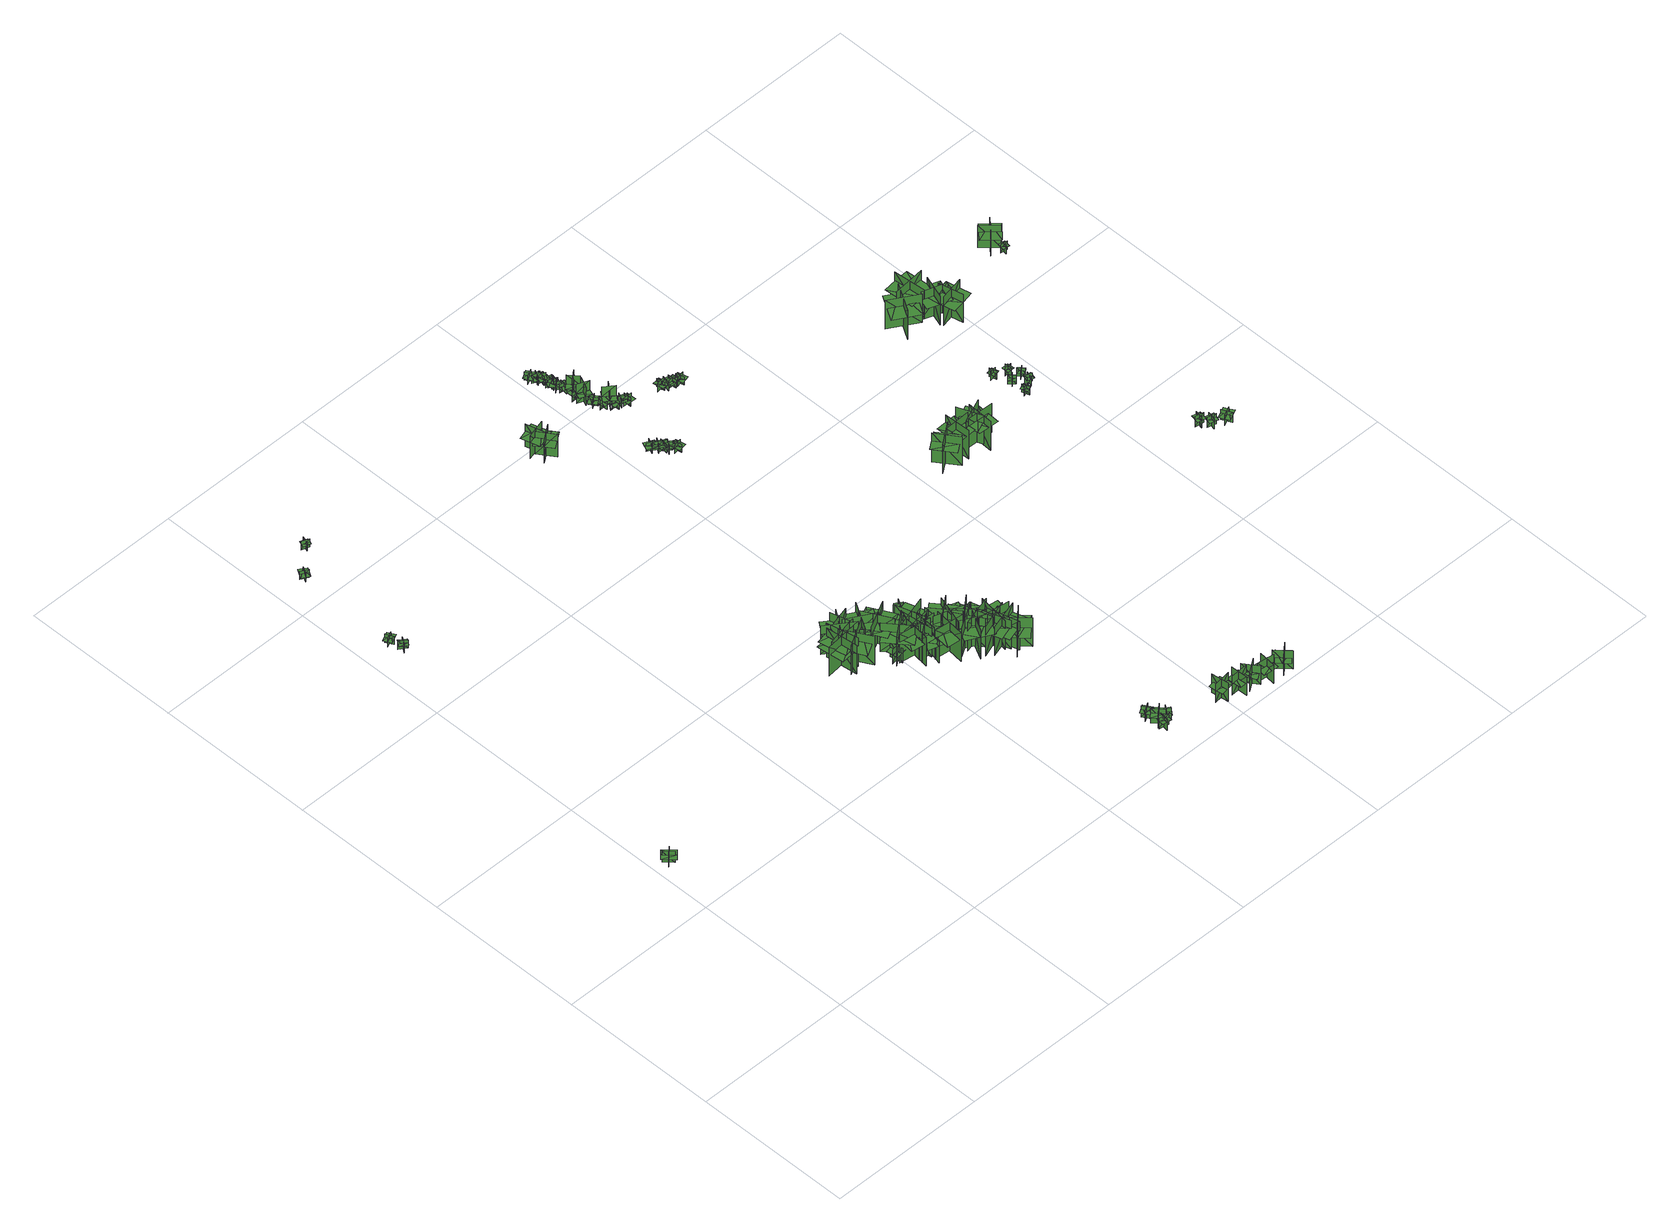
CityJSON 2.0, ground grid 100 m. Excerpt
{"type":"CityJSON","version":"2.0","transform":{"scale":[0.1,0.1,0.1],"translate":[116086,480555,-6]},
"CityObjects":{
"tree1":{"type":"SolitaryVegetationObject","geometry":[{"type":"MultiSurface","lod":"1","boundaries":[[[0,1,2]],[[0,2,3]],[[4,5,6]],[[4,6,7]],[[8,9,10]],[[8,10,11]],[[8,11,12]],[[8,12,13]]]}]},
"tree2":{"type":"SolitaryVegetationObject","geometry":[{"type":"MultiSurface","lod":"1","boundaries":[[[14,15,16]],[[14,16,17]],[[18,19,20]],[[18,20,21]],[[22,23,24]],[[22,24,25]],[[22,25,26]],[[22,26,27]]]}]},
"tree3":{"type":"SolitaryVegetationObject","geometry":[{"type":"MultiSurface","lod":"1","boundaries":[[[28,29,30]],[[28,30,31]],[[32,33,34]],[[32,34,35]],[[36,37,38]],[[36,38,39]],[[36,39,40]],[[36,40,41]]]}]},
"tree4":{"type":"SolitaryVegetationObject","geometry":[{"type":"MultiSurface","lod":"1","boundaries":[[[42,43,44]],[[42,44,45]],[[46,47,48]],[[46,48,49]],[[50,51,52]],[[50,52,53]],[[50,53,54]],[[50,54,55]]]}]},
"tree5":{"type":"SolitaryVegetationObject","geometry":[{"type":"MultiSurface","lod":"1","boundaries":[[[56,57,58]],[[56,58,59]],[[60,61,62]],[[60,62,63]],[[64,65,66]],[[64,66,67]],[[64,65,68]],[[64,68,69]]]}]},
"tree6":{"type":"SolitaryVegetationObject","geometry":[{"type":"MultiSurface","lod":"1","boundaries":[[[70,71,72]],[[70,72,73]],[[74,75,76]],[[74,76,77]],[[78,79,80]],[[78,80,81]],[[78,81,82]],[[78,82,83]]]}]},
"tree7":{"type":"SolitaryVegetationObject","geometry":[{"type":"MultiSurface","lod":"1","boundaries":[[[84,85,86]],[[84,86,87]],[[88,89,90]],[[88,90,91]],[[92,93,94]],[[92,94,95]],[[92,95,96]],[[92,96,97]]]}]},
"tree8":{"type":"SolitaryVegetationObject","geometry":[{"type":"MultiSurface","lod":"1","boundaries":[[[98,99,100]],[[98,100,101]],[[102,103,104]],[[102,104,105]],[[106,107,108]],[[106,108,109]],[[106,109,110]],[[106,110,111]]]}]},
"tree9":{"type":"SolitaryVegetationObject","geometry":[{"type":"MultiSurface","lod":"1","boundaries":[[[112,113,114]],[[112,114,115]],[[116,117,118]],[[116,118,119]],[[120,121,122]],[[120,122,123]],[[120,123,124]],[[120,124,125]]]}]},
"tree10":{"type":"SolitaryVegetationObject","geometry":[{"type":"MultiSurface","lod":"1","boundaries":[[[126,127,128]],[[126,128,129]],[[130,131,132]],[[130,132,133]],[[134,135,136]],[[134,136,137]],[[134,137,138]],[[134,138,139]]]}]},
"tree11":{"type":"SolitaryVegetationObject","geometry":[{"type":"MultiSurface","lod":"1","boundaries":[[[140,141,142]],[[140,142,143]],[[144,145,146]],[[144,146,147]],[[148,149,150]],[[148,150,151]],[[148,151,152]],[[148,152,153]]]}]},
"tree12":{"type":"SolitaryVegetationObject","geometry":[{"type":"MultiSurface","lod":"1","boundaries":[[[154,155,156]],[[154,156,157]],[[158,159,160]],[[158,160,161]],[[162,163,164]],[[162,164,165]],[[162,163,166]],[[162,166,167]]]}]},
"tree13":{"type":"SolitaryVegetationObject","geometry":[{"type":"MultiSurface","lod":"1","boundaries":[[[168,169,170]],[[168,170,171]],[[172,173,174]],[[172,174,175]],[[176,177,178]],[[176,178,179]],[[176,179,180]],[[176,180,181]]]}]},
"tree14":{"type":"SolitaryVegetationObject","geometry":[{"type":"MultiSurface","lod":"1","boundaries":[[[182,183,184]],[[182,184,185]],[[186,187,188]],[[186,188,189]],[[190,191,192]],[[190,192,193]],[[190,193,194]],[[190,194,195]]]}]},
"tree15":{"type":"SolitaryVegetationObject","geometry":[{"type":"MultiSurface","lod":"1","boundaries":[[[196,197,198]],[[196,198,199]],[[200,201,202]],[[200,202,203]],[[204,205,206]],[[204,206,207]],[[204,207,208]],[[204,208,209]]]}]},
"tree16":{"type":"SolitaryVegetationObject","geometry":[{"type":"MultiSurface","lod":"1","boundaries":[[[210,211,212]],[[210,212,213]],[[214,215,216]],[[214,216,217]],[[218,219,220]],[[218,220,221]],[[218,221,222]],[[218,222,223]]]}]},
"tree17":{"type":"SolitaryVegetationObject","geometry":[{"type":"MultiSurface","lod":"1","boundaries":[[[224,225,226]],[[224,226,227]],[[228,229,230]],[[228,230,231]],[[232,233,234]],[[232,234,235]],[[232,235,236]],[[232,236,237]]]}]},
"tree18":{"type":"SolitaryVegetationObject","geometry":[{"type":"MultiSurface","lod":"1","boundaries":[[[238,239,240]],[[238,240,241]],[[242,243,244]],[[242,244,245]],[[246,247,248]],[[246,248,249]],[[246,249,250]],[[246,250,251]]]}]},
"tree19":{"type":"SolitaryVegetationObject","geometry":[{"type":"MultiSurface","lod":"1","boundaries":[[[252,253,254]],[[252,254,255]],[[256,257,258]],[[256,258,259]],[[260,261,262]],[[260,262,263]],[[260,263,264]],[[260,264,265]]]}]},
"tree20":{"type":"SolitaryVegetationObject","geometry":[{"type":"MultiSurface","lod":"1","boundaries":[[[266,267,268]],[[266,268,269]],[[270,271,272]],[[270,272,273]],[[274,275,276]],[[274,276,277]],[[274,277,278]],[[274,278,279]]]}]},
"tree21":{"type":"SolitaryVegetationObject","geometry":[{"type":"MultiSurface","lod":"1","boundaries":[[[280,281,282]],[[280,282,283]],[[284,285,286]],[[284,286,287]],[[288,289,290]],[[288,290,291]],[[288,291,292]],[[288,292,293]]]}]},
"tree22":{"type":"SolitaryVegetationObject","geometry":[{"type":"MultiSurface","lod":"1","boundaries":[[[294,295,296]],[[294,296,297]],[[298,299,300]],[[298,300,301]],[[302,303,304]],[[302,304,305]],[[302,305,306]],[[302,306,307]]]}]},
"tree23":{"type":"SolitaryVegetationObject","geometry":[{"type":"MultiSurface","lod":"1","boundaries":[[[308,309,310]],[[308,310,311]],[[312,313,314]],[[312,314,315]],[[316,317,318]],[[316,318,319]],[[316,319,320]],[[316,320,321]]]}]},
"tree24":{"type":"SolitaryVegetationObject","geometry":[{"type":"MultiSurface","lod":"1","boundaries":[[[322,323,324]],[[322,324,325]],[[326,327,328]],[[326,328,329]],[[330,331,332]],[[330,332,333]],[[330,333,334]],[[330,334,335]]]}]},
"tree25":{"type":"SolitaryVegetationObject","geometry":[{"type":"MultiSurface","lod":"1","boundaries":[[[336,337,338]],[[336,338,339]],[[340,341,342]],[[340,342,343]],[[344,345,346]],[[344,346,347]],[[344,347,348]],[[344,348,349]]]}]},
"tree26":{"type":"SolitaryVegetationObject","geometry":[{"type":"MultiSurface","lod":"1","boundaries":[[[350,351,352]],[[350,352,353]],[[354,355,356]],[[354,356,357]],[[358,359,360]],[[358,360,361]],[[358,361,362]],[[358,362,363]]]}]},
"tree27":{"type":"SolitaryVegetationObject","geometry":[{"type":"MultiSurface","lod":"1","boundaries":[[[364,365,366]],[[364,366,367]],[[368,369,370]],[[368,370,371]],[[372,373,374]],[[372,374,375]],[[372,375,376]],[[372,376,377]]]}]},
"tree28":{"type":"SolitaryVegetationObject","geometry":[{"type":"MultiSurface","lod":"1","boundaries":[[[378,379,380]],[[378,380,381]],[[382,383,384]],[[382,384,385]],[[386,387,388]],[[386,388,389]],[[386,389,390]],[[386,390,391]]]}]},
"tree29":{"type":"SolitaryVegetationObject","geometry":[{"type":"MultiSurface","lod":"1","boundaries":[[[392,393,394]],[[392,394,395]],[[396,397,398]],[[396,398,399]],[[400,401,402]],[[400,402,403]],[[400,403,404]],[[400,404,405]]]}]},
"tree30":{"type":"SolitaryVegetationObject","geometry":[{"type":"MultiSurface","lod":"1","boundaries":[[[406,407,408]],[[406,408,409]],[[410,411,412]],[[410,412,413]],[[414,415,416]],[[414,416,417]],[[414,417,418]],[[414,418,419]]]}]},
"tree31":{"type":"SolitaryVegetationObject","geometry":[{"type":"MultiSurface","lod":"1","boundaries":[[[420,421,422]],[[420,422,423]],[[424,425,426]],[[424,426,427]],[[428,429,430]],[[428,430,431]],[[428,432,433]],[[428,433,429]]]}]},
"tree32":{"type":"SolitaryVegetationObject","geometry":[{"type":"MultiSurface","lod":"1","boundaries":[[[434,435,436]],[[434,436,437]],[[438,439,440]],[[438,440,441]],[[442,443,444]],[[442,444,445]],[[442,445,446]],[[442,446,447]]]}]},
"tree33":{"type":"SolitaryVegetationObject","geometry":[{"type":"MultiSurface","lod":"1","boundaries":[[[448,449,450]],[[448,450,451]],[[452,453,454]],[[452,454,455]],[[456,457,458]],[[456,458,459]],[[456,459,460]],[[456,460,461]]]}]},
"tree34":{"type":"SolitaryVegetationObject","geometry":[{"type":"MultiSurface","lod":"1","boundaries":[[[462,463,464]],[[462,464,465]],[[466,467,468]],[[466,468,469]],[[470,471,472]],[[470,472,473]],[[470,473,474]],[[470,474,475]]]}]},
"tree35":{"type":"SolitaryVegetationObject","geometry":[{"type":"MultiSurface","lod":"1","boundaries":[[[476,477,478]],[[476,478,479]],[[480,481,482]],[[480,482,483]],[[484,485,486]],[[484,486,487]],[[484,487,488]],[[484,488,489]]]}]},
"tree36":{"type":"SolitaryVegetationObject","geometry":[{"type":"MultiSurface","lod":"1","boundaries":[[[490,491,492]],[[490,492,493]],[[494,495,496]],[[494,496,497]],[[498,499,500]],[[498,500,501]],[[498,501,502]],[[498,502,503]]]}]},
"tree37":{"type":"SolitaryVegetationObject","geometry":[{"type":"MultiSurface","lod":"1","boundaries":[[[504,505,506]],[[504,506,507]],[[508,509,510]],[[508,510,511]],[[512,513,514]],[[512,514,515]],[[512,513,516]],[[512,516,517]]]}]},
"tree38":{"type":"SolitaryVegetationObject","geometry":[{"type":"MultiSurface","lod":"1","boundaries":[[[518,519,520]],[[518,520,521]],[[522,523,524]],[[522,524,525]],[[526,527,528]],[[526,528,529]],[[526,529,530]],[[526,530,531]]]}]},
"tree39":{"type":"SolitaryVegetationObject","geometry":[{"type":"MultiSurface","lod":"1","boundaries":[[[532,533,534]],[[532,534,535]],[[536,537,538]],[[536,538,539]],[[540,541,542]],[[540,542,543]],[[540,543,544]],[[540,544,545]]]}]},
"tree40":{"type":"SolitaryVegetationObject","geometry":[{"type":"MultiSurface","lod":"1","boundaries":[[[546,547,548]],[[546,548,549]],[[550,551,552]],[[550,552,553]],[[554,555,556]],[[554,556,557]],[[554,558,559]],[[554,559,555]]]}]},
"tree41":{"type":"SolitaryVegetationObject","geometry":[{"type":"MultiSurface","lod":"1","boundaries":[[[560,561,562]],[[560,562,563]],[[564,565,566]],[[564,566,567]],[[568,569,570]],[[568,570,571]],[[568,572,573]],[[568,573,569]]]}]},
"tree42":{"type":"SolitaryVegetationObject","geometry":[{"type":"MultiSurface","lod":"1","boundaries":[[[574,575,576]],[[574,576,577]],[[578,579,580]],[[578,580,581]],[[582,583,584]],[[582,584,585]],[[582,586,587]],[[582,587,583]]]}]},
"tree43":{"type":"SolitaryVegetationObject","geometry":[{"type":"MultiSurface","lod":"1","boundaries":[[[588,589,590]],[[588,590,591]],[[592,593,594]],[[592,594,595]],[[596,597,598]],[[596,598,599]],[[596,599,600]],[[596,600,601]]]}]},
"tree44":{"type":"SolitaryVegetationObject","geometry":[{"type":"MultiSurface","lod":"1","boundaries":[[[602,603,604]],[[602,604,605]],[[606,607,608]],[[606,608,609]],[[610,611,612]],[[610,612,613]],[[610,613,614]],[[610,614,615]]]}]},
"tree45":{"type":"SolitaryVegetationObject","geometry":[{"type":"MultiSurface","lod":"1","boundaries":[[[616,617,618]],[[616,618,619]],[[620,621,622]],[[620,622,623]],[[624,625,626]],[[624,626,627]],[[624,627,628]],[[624,628,629]]]}]},
"tree46":{"type":"SolitaryVegetationObject","geometry":[{"type":"MultiSurface","lod":"1","boundaries":[[[630,631,632]],[[630,632,633]],[[634,635,636]],[[634,636,637]],[[638,639,640]],[[638,640,641]],[[638,641,642]],[[638,642,643]]]}]},
"tree47":{"type":"SolitaryVegetationObject","geometry":[{"type":"MultiSurface","lod":"1","boundaries":[[[644,645,646]],[[644,646,647]],[[648,649,650]],[[648,650,651]],[[652,653,654]],[[652,654,655]],[[652,655,656]],[[652,656,657]]]}]},
"tree48":{"type":"SolitaryVegetationObject","geometry":[{"type":"MultiSurface","lod":"1","boundaries":[[[658,659,660]],[[658,660,661]],[[662,663,664]],[[662,664,665]],[[666,667,668]],[[666,668,669]],[[666,670,671]],[[666,671,667]]]}]},
"tree49":{"type":"SolitaryVegetationObject","geometry":[{"type":"MultiSurface","lod":"1","boundaries":[[[672,673,674]],[[672,674,675]],[[676,677,678]],[[676,678,679]],[[680,681,682]],[[680,682,683]],[[680,683,684]],[[680,684,685]]]}]},
"tree50":{"type":"SolitaryVegetationObject","geometry":[{"type":"MultiSurface","lod":"1","boundaries":[[[686,687,688]],[[686,688,689]],[[690,691,692]],[[690,692,693]],[[694,695,696]],[[694,696,697]],[[694,697,698]],[[694,698,699]]]}]},
"tree51":{"type":"SolitaryVegetationObject","geometry":[{"type":"MultiSurface","lod":"1","boundaries":[[[700,701,702]],[[700,702,703]],[[704,705,706]],[[704,706,707]],[[708,709,710]],[[708,710,711]],[[708,711,712]],[[708,712,713]]]}]},
"tree52":{"type":"SolitaryVegetationObject","geometry":[{"type":"MultiSurface","lod":"1","boundaries":[[[714,715,716]],[[714,716,717]],[[718,719,720]],[[718,720,721]],[[722,723,719]],[[722,719,718]],[[724,725,715]],[[724,715,714]],[[714,715,726]],[[714,726,727]],[[714,728,729]],[[714,729,715]]]}]},
"tree53":{"type":"SolitaryVegetationObject","geometry":[{"type":"MultiSurface","lod":"1","boundaries":[[[730,731,732]],[[730,732,733]],[[734,735,736]],[[734,736,737]],[[738,739,740]],[[738,740,741]],[[738,741,742]],[[738,742,743]]]}]},
"tree54":{"type":"SolitaryVegetationObject","geometry":[{"type":"MultiSurface","lod":"1","boundaries":[[[744,745,746]],[[744,746,747]],[[748,749,750]],[[748,750,751]],[[752,753,754]],[[752,754,755]],[[752,755,756]],[[752,756,757]]]}]},
"tree55":{"type":"SolitaryVegetationObject","geometry":[{"type":"MultiSurface","lod":"1","boundaries":[[[758,759,760]],[[758,760,761]],[[762,763,764]],[[762,764,765]],[[766,767,768]],[[766,768,769]],[[766,769,770]],[[766,770,771]]]}]},
"tree56":{"type":"SolitaryVegetationObject","geometry":[{"type":"MultiSurface","lod":"1","boundaries":[[[772,773,774]],[[772,774,775]],[[776,777,778]],[[776,778,779]],[[780,781,782]],[[780,782,783]],[[780,783,784]],[[780,784,785]]]}]},
"tree57":{"type":"SolitaryVegetationObject","geometry":[{"type":"MultiSurface","lod":"1","boundaries":[[[786,787,788]],[[786,788,789]],[[790,791,792]],[[790,792,793]],[[794,795,796]],[[794,796,797]],[[794,797,798]],[[794,798,799]]]}]},
"tree58":{"type":"SolitaryVegetationObject","geometry":[{"type":"MultiSurface","lod":"1","boundaries":[[[800,801,802]],[[800,802,803]],[[804,805,806]],[[804,806,807]],[[808,809,810]],[[808,810,811]],[[808,811,812]],[[808,812,813]]]}]},
"tree59":{"type":"SolitaryVegetationObject","geometry":[{"type":"MultiSurface","lod":"1","boundaries":[[[814,815,816]],[[814,816,817]],[[818,819,820]],[[818,820,821]],[[822,823,824]],[[822,824,825]],[[822,825,826]],[[822,826,827]]]}]},
"tree60":{"type":"SolitaryVegetationObject","geometry":[{"type":"MultiSurface","lod":"1","boundaries":[[[828,829,830]],[[828,830,831]],[[832,833,834]],[[832,834,835]],[[836,837,833]],[[836,833,832]],[[838,839,829]],[[838,829,828]],[[828,829,840]],[[828,840,841]],[[828,842,843]],[[828,843,829]]]}]},
"tree61":{"type":"SolitaryVegetationObject","geometry":[{"type":"MultiSurface","lod":"1","boundaries":[[[844,845,846]],[[844,846,847]],[[848,849,850]],[[848,850,851]],[[852,853,854]],[[852,854,855]],[[852,856,857]],[[852,857,853]]]}]},
"tree62":{"type":"SolitaryVegetationObject","geometry":[{"type":"MultiSurface","lod":"1","boundaries":[[[858,859,860]],[[858,860,861]],[[862,863,864]],[[862,864,865]],[[866,867,863]],[[866,863,862]],[[868,869,859]],[[868,859,858]],[[858,859,870]],[[858,870,871]],[[858,872,873]],[[858,873,859]]]}]},
"tree63":{"type":"SolitaryVegetationObject","geometry":[{"type":"MultiSurface","lod":"1","boundaries":[[[874,875,876]],[[874,876,877]],[[878,879,880]],[[878,880,881]],[[882,883,884]],[[882,884,885]],[[882,885,886]],[[882,886,887]]]}]},
"tree64":{"type":"SolitaryVegetationObject","geometry":[{"type":"MultiSurface","lod":"1","boundaries":[[[888,889,890]],[[888,890,891]],[[892,893,894]],[[892,894,895]],[[896,897,898]],[[896,898,899]],[[896,899,900]],[[896,900,901]]]}]},
"tree65":{"type":"SolitaryVegetationObject","geometry":[{"type":"MultiSurface","lod":"1","boundaries":[[[902,903,904]],[[902,904,905]],[[906,907,908]],[[906,908,909]],[[910,911,912]],[[910,912,913]],[[910,913,914]],[[910,914,915]]]}]},
"tree66":{"type":"SolitaryVegetationObject","geometry":[{"type":"MultiSurface","lod":"1","boundaries":[[[916,917,918]],[[916,918,919]],[[920,921,922]],[[920,922,923]],[[924,925,926]],[[924,926,927]],[[924,927,928]],[[924,928,929]]]}]},
"tree67":{"type":"SolitaryVegetationObject","geometry":[{"type":"MultiSurface","lod":"1","boundaries":[[[930,931,932]],[[930,932,933]],[[934,935,936]],[[934,936,937]],[[938,939,940]],[[938,940,941]],[[938,941,942]],[[938,942,943]]]}]},
"tree68":{"type":"SolitaryVegetationObject","geometry":[{"type":"MultiSurface","lod":"1","boundaries":[[[944,945,946]],[[944,946,947]],[[948,949,950]],[[948,950,951]],[[952,953,954]],[[952,954,955]],[[952,955,956]],[[952,956,957]]]}]},
"tree69":{"type":"SolitaryVegetationObject","geometry":[{"type":"MultiSurface","lod":"1","boundaries":[[[958,959,960]],[[958,960,961]],[[962,963,964]],[[962,964,965]],[[966,967,968]],[[966,968,969]],[[966,969,970]],[[966,970,971]]]}]},
"tree70":{"type":"SolitaryVegetationObject","geometry":[{"type":"MultiSurface","lod":"1","boundaries":[[[972,973,974]],[[972,974,975]],[[976,977,978]],[[976,978,979]],[[980,981,982]],[[980,982,983]],[[980,984,985]],[[980,985,981]]]}]},
"tree71":{"type":"SolitaryVegetationObject","geometry":[{"type":"MultiSurface","lod":"1","boundaries":[[[986,987,988]],[[986,988,989]],[[990,991,992]],[[990,992,993]],[[994,995,996]],[[994,996,997]],[[994,998,999]],[[994,999,995]]]}]},
"tree72":{"type":"SolitaryVegetationObject","geometry":[{"type":"MultiSurface","lod":"1","boundaries":[[[1000,1001,1002]],[[1000,1002,1003]],[[1004,1005,1006]],[[1004,1006,1007]],[[1008,1009,1010]],[[1008,1010,1011]],[[1008,1012,1013]],[[1008,1013,1009]]]}]},
"tree73":{"type":"SolitaryVegetationObject","geometry":[{"type":"MultiSurface","lod":"1","boundaries":[[[1014,1015,1016]],[[1014,1016,1017]],[[1018,1019,1020]],[[1018,1020,1021]],[[1022,1023,1024]],[[1022,1024,1025]],[[1022,1026,1027]],[[1022,1027,1023]]]}]},
"tree74":{"type":"SolitaryVegetationObject","geometry":[{"type":"MultiSurface","lod":"1","boundaries":[[[1028,1029,1030]],[[1028,1030,1031]],[[1032,1033,1034]],[[1032,1034,1035]],[[1036,1037,1038]],[[1036,1038,1039]],[[1036,1039,1040]],[[1036,1040,1041]]]}]},
"tree75":{"type":"SolitaryVegetationObject","geometry":[{"type":"MultiSurface","lod":"1","boundaries":[[[1042,1043,1044]],[[1042,1044,1045]],[[1046,1047,1048]],[[1046,1048,1049]],[[1050,1051,1052]],[[1050,1052,1053]],[[1050,1053,1054]],[[1050,1054,1055]]]}]},
"tree76":{"type":"SolitaryVegetationObject","geometry":[{"type":"MultiSurface","lod":"1","boundaries":[[[1056,1057,1058]],[[1056,1058,1059]],[[1060,1061,1062]],[[1060,1062,1063]],[[1064,1065,1066]],[[1064,1066,1067]],[[1064,1067,1068]],[[1064,1068,1069]]]}]},
"tree77":{"type":"SolitaryVegetationObject","geometry":[{"type":"MultiSurface","lod":"1","boundaries":[[[1070,1071,1072]],[[1070,1072,1073]],[[1074,1075,1076]],[[1074,1076,1077]],[[1078,1079,1080]],[[1078,1080,1081]],[[1078,1081,1082]],[[1078,1082,1083]]]}]},
"tree78":{"type":"SolitaryVegetationObject","geometry":[{"type":"MultiSurface","lod":"1","boundaries":[[[1084,1085,1086]],[[1084,1086,1087]],[[1088,1089,1090]],[[1088,1090,1091]],[[1092,1093,1094]],[[1092,1094,1095]],[[1092,1095,1096]],[[1092,1096,1097]]]}]},
"tree79":{"type":"SolitaryVegetationObject","geometry":[{"type":"MultiSurface","lod":"1","boundaries":[[[1098,1099,1100]],[[1098,1100,1101]],[[1102,1103,1104]],[[1102,1104,1105]],[[1106,1107,1108]],[[1106,1108,1109]],[[1106,1109,1110]],[[1106,1110,1111]]]}]},
"tree80":{"type":"SolitaryVegetationObject","geometry":[{"type":"MultiSurface","lod":"1","boundaries":[[[1112,1113,1114]],[[1112,1114,1115]],[[1116,1117,1118]],[[1116,1118,1119]],[[1120,1121,1122]],[[1120,1122,1123]],[[1120,1123,1124]],[[1120,1124,1125]]]}]},
"tree81":{"type":"SolitaryVegetationObject","geometry":[{"type":"MultiSurface","lod":"1","boundaries":[[[1126,1127,1128]],[[1126,1128,1129]],[[1130,1131,1132]],[[1130,1132,1133]],[[1134,1135,1136]],[[1134,1136,1137]],[[1134,1137,1138]],[[1134,1138,1139]]]}]},
"tree82":{"type":"SolitaryVegetationObject","geometry":[{"type":"MultiSurface","lod":"1","boundaries":[[[1140,1141,1142]],[[1140,1142,1143]],[[1144,1145,1146]],[[1144,1146,1147]],[[1148,1149,1150]],[[1148,1150,1151]],[[1148,1151,1152]],[[1148,1152,1153]]]}]},
"tree83":{"type":"SolitaryVegetationObject","geometry":[{"type":"MultiSurface","lod":"1","boundaries":[[[1154,1155,1156]],[[1154,1156,1157]],[[1158,1159,1160]],[[1158,1160,1161]],[[1162,1163,1164]],[[1162,1164,1165]],[[1162,1165,1166]],[[1162,1166,1167]]]}]},
"tree84":{"type":"SolitaryVegetationObject","geometry":[{"type":"MultiSurface","lod":"1","boundaries":[[[1168,1169,1170]],[[1168,1170,1171]],[[1172,1173,1174]],[[1172,1174,1175]],[[1176,1177,1178]],[[1176,1178,1179]],[[1176,1179,1180]],[[1176,1180,1181]]]}]},
"tree85":{"type":"SolitaryVegetationObject","geometry":[{"type":"MultiSurface","lod":"1","boundaries":[[[1182,1183,1184]],[[1182,1184,1185]],[[1186,1187,1188]],[[1186,1188,1189]],[[1190,1191,1192]],[[1190,1192,1193]],[[1190,1193,1194]],[[1190,1194,1195]]]}]},
"tree86":{"type":"SolitaryVegetationObject","geometry":[{"type":"MultiSurface","lod":"1","boundaries":[[[1196,1197,1198]],[[1196,1198,1199]],[[1200,1201,1202]],[[1200,1202,1203]],[[1204,1205,1206]],[[1204,1206,1207]],[[1204,1207,1208]],[[1204,1208,1209]]]}]},
"tree87":{"type":"SolitaryVegetationObject","geometry":[{"type":"MultiSurface","lod":"1","boundaries":[[[1210,1211,1212]],[[1210,1212,1213]],[[1214,1215,1216]],[[1214,1216,1217]],[[1218,1219,1220]],[[1218,1220,1221]],[[1218,1221,1222]],[[1218,1222,1223]]]}]},
"tree88":{"type":"SolitaryVegetationObject","geometry":[{"type":"MultiSurface","lod":"1","boundaries":[[[1224,1225,1226]],[[1224,1226,1227]],[[1228,1229,1230]],[[1228,1230,1231]],[[1232,1233,1234]],[[1232,1234,1235]],[[1232,1235,1236]],[[1232,1236,1237]]]}]}
},
"vertices":[
[88,1360,58],[88,1360,141],[37,1310,141],[37,1310,58],[86,1312,58],[86,1312,141],[38,1361,141],[38,1361,58],[94,1305,114],[119,1329,114],[59,1391,114],[34,1366,114],[8,1341,114],[68,1280,114],
[154,3397,61],[186,3444,61],[186,3444,123],[154,3397,123],[194,3405,61],[147,3437,61],[147,3437,123],[194,3405,123],[192,3406,106],[206,3427,106],[163,3456,106],[149,3436,106],[134,3415,106],[178,3385,106],
[134,3522,63],[134,3522,125],[158,3474,125],[158,3474,63],[168,3510,63],[168,3510,125],[122,3487,125],[122,3487,63],[176,3514,105],[164,3538,105],[106,3509,105],[118,3485,105],[130,3461,105],[188,3490,105],
[140,4161,64],[140,4161,126],[186,4134,126],[186,4134,64],[175,4169,64],[175,4169,126],[149,4125,126],[149,4125,64],[179,4176,106],[156,4189,106],[123,4134,106],[146,4120,106],[170,4107,106],[202,4162,106],
[302,4309,61],[346,4292,61],[346,4292,124],[302,4309,124],[316,4280,61],[332,4324,61],[332,4324,124],[316,4280,124],[302,4307,103],[346,4291,103],[354,4313,103],[310,4330,103],[339,4273,103],[295,4290,103],
[1761,1638,10],[1740,1838,10],[1740,1838,228],[1761,1638,228],[1850,1751,10],[1651,1730,10],[1651,1730,228],[1850,1751,228],[1842,1750,167],[1833,1837,167],[1650,1818,167],[1659,1730,167],[1668,1643,167],[1851,1663,167],
[1806,1670,12],[1765,1866,12],[1765,1866,229],[1806,1670,229],[1884,1790,12],[1687,1749,12],[1687,1749,229],[1884,1790,229],[1876,1789,169],[1858,1875,169],[1677,1837,169],[1695,1751,169],[1713,1665,169],[1894,1703,169],
[1876,1616,12],[1778,1791,12],[1778,1791,229],[1876,1616,229],[1913,1755,12],[1739,1656,12],[1739,1656,229],[1913,1755,229],[1906,1751,169],[1863,1827,169],[1703,1736,169],[1746,1660,169],[1789,1584,169],[1949,1674,169],
[1867,1897,13],[1751,1733,13],[1751,1733,231],[1867,1897,231],[1726,1871,13],[1889,1755,13],[1889,1755,231],[1726,1871,231],[1732,1866,170],[1682,1795,170],[1832,1688,170],[1883,1760,170],[1933,1831,170],[1783,1938,170],
[1920,1810,15],[1810,1697,15],[1810,1697,186],[1920,1810,186],[1807,1808,15],[1920,1697,15],[1920,1697,186],[1807,1808,186],[1812,1803,138],[1764,1754,138],[1867,1653,138],[1915,1702,138],[1963,1751,138],[1860,1852,138],
[1827,1905,16],[1861,1784,16],[1861,1784,233],[1827,1905,233],[1786,1832,16],[1786,1832,233],[1908,1866,233],[1908,1866,16],[1791,1834,163],[1805,1783,163],[1903,1810,163],[1888,1861,163],[1874,1912,163],[1777,1885,163],
[1942,1551,17],[2023,1564,17],[2023,1564,126],[1942,1551,126],[1987,1519,17],[1974,1600,17],[1974,1600,126],[1987,1519,126],[1942,1549,90],[2024,1561,90],[2017,1602,90],[1936,1589,90],[2029,1529,90],[1947,1516,90],
[1977,1860,16],[1876,1687,16],[1876,1687,234],[1977,1860,234],[1839,1823,16],[2012,1722,16],[2012,1722,234],[1839,1823,234],[1846,1819,173],[1802,1743,173],[1961,1650,173],[2005,1726,173],[2049,1801,173],[1890,1894,173],
[2107,1650,14],[1950,1526,14],[1950,1526,231],[2107,1650,231],[1965,1665,14],[2089,1508,14],[2089,1508,231],[1965,1665,231],[1970,1659,171],[1901,1605,171],[2015,1460,171],[2084,1514,171],[2153,1569,171],[2039,1713,171],
[1946,1808,16],[2038,1630,16],[2038,1630,234],[1946,1808,234],[1904,1671,16],[2082,1763,16],[2082,1763,234],[1904,1671,234],[1911,1675,173],[1952,1597,173],[2115,1682,173],[2075,1759,173],[2034,1837,173],[1871,1752,173],
[2176,1505,13],[1977,1533,13],[1977,1533,231],[2176,1505,231],[2088,1618,13],[2060,1420,13],[2060,1420,231],[2088,1618,231],[2087,1610,170],[2000,1622,170],[1975,1440,170],[2061,1428,170],[2148,1416,170],[2174,1598,170],
[2080,1554,13],[2170,1428,13],[2170,1428,228],[2080,1554,228],[2063,1452,13],[2189,1542,13],[2189,1542,228],[2063,1452,228],[2063,1452,168],[2108,1389,168],[2234,1479,168],[2189,1542,168],[2144,1605,168],[2018,1515,168],
[2013,1533,13],[2213,1555,13],[2213,1555,230],[2013,1533,230],[2126,1444,13],[2104,1644,13],[2104,1644,230],[2126,1444,230],[2125,1452,170],[2212,1462,170],[2192,1645,170],[2105,1635,170],[2018,1626,170],[2038,1443,170],
[2221,1441,14],[2068,1479,14],[2068,1479,184],[2221,1441,184],[2161,1537,14],[2124,1384,14],[2124,1384,184],[2161,1537,184],[2160,1531,137],[2093,1547,137],[2058,1407,137],[2125,1390,137],[2192,1374,137],[2227,1514,137],
[2218,1519,12],[2064,1526,12],[2064,1526,228],[2218,1519,228],[2149,1595,12],[2142,1441,12],[2142,1441,228],[2149,1595,228],[2149,1595,167],[2072,1599,167],[2065,1444,167],[2142,1441,167],[2220,1437,167],[2227,1592,167],
[2169,1510,13],[2111,1702,13],[2111,1702,231],[2169,1510,231],[2236,1637,13],[2044,1579,13],[2044,1579,231],[2236,1637,231],[2228,1635,170],[2203,1719,170],[2026,1666,170],[2051,1582,170],[2077,1498,170],[2253,1551,170],
[2328,1400,12],[2129,1422,12],[2129,1422,229],[2328,1400,229],[2237,1511,12],[2215,1312,12],[2215,1312,229],[2237,1511,229],[2236,1503,169],[2149,1512,169],[2129,1329,169],[2216,1320,169],[2303,1310,169],[2324,1493,169],
[2627,240,25],[2617,182,25],[2617,182,108],[2627,240,108],[2595,218,25],[2653,207,25],[2653,207,108],[2595,218,108],[2595,218,85],[2590,189,85],[2648,178,85],[2653,207,85],[2658,236,85],[2600,247,85],
[2595,228,25],[2654,278,25],[2654,278,133],[2595,228,133],[2647,224,25],[2596,283,25],[2596,283,133],[2647,224,133],[2647,224,103],[2676,249,103],[2626,308,103],[2596,283,103],[2567,258,103],[2617,199,103],
[2591,349,24],[2622,299,24],[2622,299,106],[2591,349,106],[2582,310,24],[2632,342,24],[2632,342,106],[2582,310,106],[2582,310,83],[2598,285,83],[2648,317,83],[2632,342,83],[2616,367,83],[2566,335,83],
[2331,1418,15],[2209,1577,15],[2209,1577,232],[2331,1418,232],[2348,1561,15],[2190,1438,15],[2190,1438,232],[2348,1561,232],[2342,1556,172],[2289,1625,172],[2143,1513,172],[2196,1443,172],[2250,1374,172],[2396,1486,172],
[2319,1565,15],[2257,1375,15],[2257,1375,232],[2319,1565,232],[2192,1499,15],[2383,1437,15],[2383,1437,232],[2192,1499,232],[2200,1496,172],[2173,1413,172],[2348,1356,172],[2375,1439,172],[2402,1523,172],[2227,1580,172],
[2691,227,26],[2643,262,26],[2643,262,108],[2691,227,108],[2685,266,26],[2650,218,26],[2650,218,108],[2685,266,108],[2685,266,85],[2661,283,85],[2626,235,85],[2650,218,85],[2674,201,85],[2709,249,85],
[2238,1331,14],[2409,1435,14],[2409,1435,232],[2238,1331,232],[2377,1298,14],[2273,1470,14],[2273,1470,232],[2377,1298,232],[2373,1305,171],[2448,1351,171],[2352,1508,171],[2277,1463,171],[2203,1417,171],[2298,1260,171],
[2254,1387,14],[2432,1295,14],[2432,1295,232],[2254,1387,232],[2298,1251,14],[2391,1429,14],[2391,1429,232],[2298,1251,232],[2302,1258,171],[2380,1218,171],[2465,1381,171],[2387,1422,171],[2309,1462,171],[2224,1299,171],
[2238,1805,22],[2205,1751,22],[2205,1751,105],[2238,1805,105],[2190,1793,22],[2243,1760,22],[2243,1760,105],[2190,1793,105],[2235,1800,84],[2205,1751,84],[2226,1738,84],[2256,1787,84],[2214,1813,84],[2184,1764,84],
[2426,1487,15],[2274,1357,15],[2274,1357,233],[2426,1487,233],[2283,1497,15],[2414,1345,15],[2414,1345,233],[2283,1497,233],[2289,1490,172],[2222,1433,172],[2342,1294,172],[2409,1351,172],[2475,1408,172],[2355,1548,172],
[2485,1396,15],[2292,1340,15],[2292,1340,232],[2485,1396,232],[2359,1464,15],[2415,1272,15],[2415,1272,232],[2359,1464,232],[2361,1456,172],[2277,1432,172],[2328,1255,172],[2412,1279,172],[2497,1304,172],[2445,1481,172],
[2333,1250,14],[2523,1315,14],[2523,1315,232],[2333,1250,232],[2463,1189,14],[2397,1378,14],[2397,1378,232],[2463,1189,232],[2460,1196,171],[2543,1225,171],[2483,1399,171],[2400,1370,171],[2317,1342,171],[2377,1168,171],
[2436,1344,14],[2491,1152,14],[2491,1152,231],[2436,1344,231],[2368,1218,14],[2560,1274,14],[2560,1274,232],[2368,1218,231],[2376,1220,171],[2400,1136,171],[2577,1187,171],[2552,1272,171],[2528,1356,171],[2351,1305,171],
[2438,1210,15],[2468,1408,15],[2468,1408,232],[2438,1210,232],[2552,1295,15],[2354,1326,15],[2354,1326,232],[2552,1295,232],[2544,1297,172],[2558,1383,172],[2376,1411,172],[2362,1325,172],[2349,1238,172],[2531,1210,172],
[2445,1127,13],[2566,1239,13],[2566,1239,233],[2445,1127,233],[2556,1123,13],[2445,1244,13],[2445,1244,233],[2556,1123,233],[2448,1124,159],[2569,1235,159],[2513,1296,159],[2392,1184,159],[2614,1186,159],[2493,1075,159],
[1719,3910,32],[1686,4027,32],[1686,4027,202],[1719,3910,202],[1759,3980,32],[1642,3948,32],[1642,3948,202],[1759,3980,202],[1759,3980,154],[1743,4039,154],[1626,4006,154],[1642,3948,154],[1658,3889,154],[1775,3921,154],
[1686,3954,29],[1756,3855,29],[1756,3855,199],[1686,3954,199],[1672,3874,29],[1771,3944,29],[1771,3944,199],[1672,3874,199],[1672,3874,151],[1707,3824,151],[1806,3895,151],[1771,3944,151],[1736,3994,151],[1636,3923,151],
[2937,142,30],[3044,157,30],[3044,157,170],[2937,142,170],[2992,102,30],[2992,102,170],[2976,209,170],[2976,209,30],[2943,147,116],[3037,161,116],[3031,204,116],[2937,191,116],[2950,102,116],[3043,116,116],
[3085,172,28],[3092,64,28],[3092,64,169],[3085,172,169],[3041,121,28],[3041,121,169],[3149,128,169],[3149,128,28],[3090,166,115],[3096,71,115],[3140,74,115],[3134,169,115],[3044,163,115],[3051,68,115],
[3201,69,28],[3139,158,28],[3139,158,168],[3201,69,168],[3212,136,28],[3212,136,168],[3123,74,168],[3123,74,28],[3193,73,114],[3139,150,114],[3103,125,114],[3157,47,114],[3231,99,114],[3177,176,114],
[2134,3530,15],[2134,3530,77],[2156,3578,77],[2156,3578,15],[2122,3564,15],[2122,3564,77],[2169,3542,77],[2169,3542,15],[2114,3567,57],[2103,3542,57],[2162,3516,57],[2173,3541,57],[2184,3565,57],[2125,3591,57],
[2187,3551,15],[2187,3551,77],[2158,3506,77],[2158,3506,15],[2194,3515,15],[2194,3515,77],[2151,3544,77],[2151,3544,15],[2201,3511,56],[2215,3533,56],[2162,3569,56],[2147,3546,56],[2132,3524,56],[2186,3488,56],
[2198,3533,15],[2198,3533,77],[2190,3480,77],[2190,3480,15],[2219,3504,15],[2219,3504,77],[2168,3512,77],[2168,3512,15],[2227,3503,56],[2231,3529,56],[2167,3539,56],[2163,3512,56],[2159,3486,56],[2223,3476,56],
[2223,3508,15],[2223,3508,77],[2192,3464,77],[2192,3464,15],[2229,3472,15],[2229,3472,77],[2187,3502,77],[2187,3502,15],[2235,3467,57],[2251,3489,57],[2198,3526,57],[2183,3505,57],[2167,3483,57],[2219,3446,57],
[2268,3455,17],[2268,3455,79],[2215,3446,79],[2215,3446,17],[2247,3426,17],[2247,3426,79],[2237,3477,79],[2237,3477,17],[2248,3418,59],[2275,3423,59],[2263,3486,59],[2237,3481,59],[2210,3477,59],[2222,3413,59],
[3309,82,27],[3202,95,27],[3202,95,167],[3309,82,167],[3267,135,27],[3267,135,167],[3254,28,167],[3254,28,27],[3302,79,113],[3208,90,113],[3203,46,113],[3297,35,113],[3307,124,113],[3213,135,113],
[2103,4097,13],[2103,4097,75],[2157,4098,75],[2157,4098,13],[2128,4122,13],[2128,4122,75],[2130,4071,75],[2130,4071,13],[2128,4130,55],[2101,4130,55],[2104,4065,55],[2130,4066,55],[2157,4067,55],[2155,4131,55],
[2037,4385,13],[2037,4385,75],[2064,4338,75],[2064,4338,13],[2072,4374,13],[2072,4374,75],[2027,4349,75],[2027,4349,13],[2079,4378,55],[2065,4402,55],[2010,4370,55],[2023,4347,55],[2036,4323,55],[2092,4355,55],
[2180,3978,12],[2180,3978,74],[2150,4022,74],[2150,4022,12],[2145,3986,12],[2145,3986,74],[2188,4015,74],[2188,4015,12],[2138,3981,54],[2154,3959,54],[2207,3995,54],[2191,4017,54],[2176,4039,54],[2123,4003,54],
[2114,4075,82],[2184,4045,82],[2200,4082,82],[2130,4112,82],[2163,4096,82],[2133,4026,82],[2137,4024,152],[2167,4094,152],[2167,4094,12],[2137,4024,12],[2113,4072,12],[2183,4042,12],[2184,4045,152],[2114,4075,152],[2099,4040,82],[2169,4010,82],
[2098,4320,11],[2098,4320,73],[2050,4342,73],[2050,4342,11],[2064,4308,11],[2064,4308,73],[2086,4355,73],[2086,4355,11],[2061,4301,53],[2086,4290,53],[2112,4348,53],[2088,4359,53],[2063,4370,53],[2037,4312,53],
[2089,4204,11],[2089,4204,73],[2131,4237,73],[2131,4237,11],[2094,4240,11],[2094,4240,73],[2125,4199,73],[2125,4199,11],[2089,4246,53],[2068,4230,53],[2107,4179,53],[2128,4195,53],[2149,4211,53],[2111,4262,53],
[2166,3951,13],[2166,3951,75],[2219,3955,75],[2219,3955,13],[2190,3978,13],[2190,3978,75],[2194,3927,75],[2194,3927,13],[2189,3986,55],[2162,3984,55],[2167,3920,55],[2194,3922,55],[2221,3924,55],[2216,3988,55],
[2093,4223,11],[2093,4223,73],[2122,4268,73],[2122,4268,11],[2086,4258,11],[2086,4258,73],[2129,4230,73],[2129,4230,11],[2079,4263,53],[2065,4240,53],[2118,4205,53],[2133,4228,53],[2148,4250,53],[2094,4285,53],
[2101,4188,12],[2101,4188,74],[2153,4178,74],[2153,4178,12],[2131,4208,12],[2131,4208,74],[2122,4157,74],[2122,4157,12],[2132,4216,54],[2106,4220,54],[2095,4157,54],[2121,4152,54],[2147,4148,54],[2159,4211,54],
[2115,4304,13],[2115,4304,75],[2063,4316,75],[2063,4316,13],[2084,4285,13],[2084,4285,75],[2096,4336,75],[2096,4336,13],[2082,4278,55],[2108,4271,55],[2123,4334,55],[2097,4340,55],[2071,4346,55],[2056,4284,55],
[2107,4290,12],[2107,4290,74],[2099,4237,74],[2099,4237,12],[2128,4260,12],[2128,4260,74],[2077,4268,74],[2077,4268,12],[2136,4258,54],[2140,4285,54],[2077,4295,54],[2072,4269,54],[2068,4243,54],[2131,4232,54],
[2173,4104,82],[2126,4163,82],[2095,4139,83],[2142,4079,83],[2121,4109,82],[2180,4156,82],[2177,4160,152],[2118,4112,152],[2118,4112,12],[2177,4160,12],[2176,4106,12],[2128,4165,12],[2126,4163,152],[2173,4104,152],[2203,4128,83],[2156,4188,83],
[3332,31,26],[3413,104,26],[3413,104,166],[3332,31,166],[3400,29,26],[3400,29,166],[3327,109,166],[3327,109,26],[3335,39,112],[3405,103,112],[3375,135,112],[3305,72,112],[3365,5,112],[3435,69,112],
[2200,3912,82],[2248,3972,82],[2216,3996,83],[2169,3936,83],[2193,3964,82],[2253,3917,82],[2256,3921,153],[2196,3968,153],[2196,3968,12],[2256,3921,12],[2203,3910,12],[2250,3970,12],[2248,3972,153],[2200,3912,153],[2231,3888,83],[2278,3948,83],
[2240,3884,12],[2240,3884,74],[2236,3937,74],[2236,3937,12],[2213,3908,12],[2213,3908,74],[2264,3912,74],[2264,3912,12],[2205,3907,54],[2207,3880,54],[2271,3886,54],[2269,3913,54],[2267,3939,54],[2203,3934,54],
[2281,3927,11],[2281,3927,73],[2257,3880,73],[2257,3880,11],[2292,3893,11],[2292,3893,73],[2246,3917,73],[2246,3917,11],[2299,3889,53],[2311,3913,53],[2254,3942,53],[2242,3919,53],[2229,3895,53],[2286,3865,53],
[2328,3882,9],[2328,3882,71],[2274,3882,71],[2274,3882,9],[2301,3857,9],[2301,3857,71],[2302,3908,71],[2302,3908,9],[2301,3849,50],[2328,3849,50],[2329,3913,50],[2302,3913,50],[2275,3913,50],[2275,3849,50],
[2528,3839,11],[2528,3839,73],[2475,3830,73],[2475,3830,11],[2507,3810,11],[2507,3810,73],[2498,3861,73],[2498,3861,11],[2508,3802,53],[2534,3807,53],[2523,3870,53],[2497,3865,53],[2471,3861,53],[2482,3798,53],
[2532,3848,10],[2532,3848,72],[2520,3795,72],[2520,3795,10],[2550,3816,10],[2550,3816,72],[2500,3828,72],[2500,3828,10],[2558,3815,52],[2564,3841,52],[2501,3855,52],[2495,3829,52],[2489,3803,52],[2552,3789,52],
[2562,3781,11],[2562,3781,73],[2558,3835,73],[2558,3835,11],[2535,3805,11],[2535,3805,73],[2587,3809,73],[2587,3809,11],[2528,3805,52],[2529,3778,52],[2593,3783,52],[2591,3809,52],[2590,3836,52],[2526,3832,52],
[2629,3800,8],[2629,3800,70],[2577,3785,70],[2577,3785,8],[2610,3769,8],[2610,3769,70],[2596,3818,70],[2596,3818,8],[2612,3761,50],[2638,3768,50],[2621,3830,50],[2595,3823,50],[2569,3816,50],[2587,3754,50],
[3225,2314,16],[3129,2448,16],[3129,2448,235],[3225,2314,235],[3246,2443,16],[3111,2346,16],[3111,2346,235],[3246,2443,235],[3217,2325,178],[3129,2448,178],[3076,2410,178],[3164,2287,178],[3270,2363,178],[3182,2486,178],
[3286,2327,11],[3280,2492,11],[3280,2492,230],[3286,2327,230],[3374,2423,11],[3209,2417,11],[3209,2417,230],[3374,2423,230],[3285,2341,173],[3280,2492,173],[3214,2490,173],[3220,2338,173],[3351,2343,173],[3345,2494,173],
[3479,2449,8],[3326,2385,8],[3326,2385,227],[3479,2449,227],[3358,2498,8],[3421,2345,8],[3421,2345,227],[3358,2498,227],[3466,2443,171],[3326,2385,171],[3351,2325,171],[3491,2383,171],[3441,2504,171],[3301,2446,171],
[3416,2293,7],[3422,2459,7],[3422,2459,227],[3416,2293,227],[3511,2383,7],[3346,2389,7],[3346,2389,227],[3511,2383,227],[3416,2307,170],[3422,2459,170],[3357,2461,170],[3351,2310,170],[3482,2305,170],[3487,2456,170],
[3811,2440,19],[3853,2454,19],[3853,2454,81],[3811,2440,81],[3837,2427,19],[3823,2469,19],[3823,2469,81],[3837,2427,81],[3837,2427,64],[3858,2434,64],[3844,2476,64],[3823,2469,64],[3802,2462,64],[3816,2420,64],
[3795,2630,17],[3784,2673,17],[3784,2673,79],[3795,2630,79],[3810,2655,17],[3767,2645,17],[3767,2645,79],[3810,2655,79],[3810,2655,62],[3805,2677,62],[3762,2666,62],[3767,2645,62],[3773,2623,62],[3816,2634,62],
[3814,2533,19],[3846,2564,19],[3846,2564,81],[3814,2533,81],[3844,2533,19],[3812,2564,19],[3812,2564,81],[3844,2533,81],[3844,2533,64],[3859,2548,64],[3828,2580,64],[3812,2564,64],[3797,2548,64],[3828,2517,64],
[3916,2484,23],[3873,2497,23],[3873,2497,84],[3916,2484,84],[3902,2510,23],[3889,2467,23],[3889,2467,84],[3902,2510,84],[3902,2510,67],[3880,2516,67],[3868,2474,67],[3889,2467,67],[3910,2461,67],[3923,2504,67],
[3861,2633,22],[3862,2589,22],[3862,2589,84],[3861,2633,84],[3840,2611,22],[3885,2613,22],[3885,2613,84],[3840,2611,84],[3840,2611,66],[3841,2589,66],[3886,2591,66],[3885,2613,66],[3884,2635,66],[3840,2634,66],
[3912,2535,23],[3883,2568,23],[3883,2568,84],[3912,2535,84],[3915,2564,23],[3881,2535,23],[3881,2535,84],[3915,2564,84],[3915,2564,67],[3900,2581,67],[3866,2552,67],[3881,2535,67],[3895,2518,67],[3929,2547,67],
[3809,3199,18],[3638,3302,18],[3638,3302,236],[3809,3199,236],[3773,3338,18],[3670,3166,18],[3670,3166,236],[3773,3338,236],[3769,3331,175],[3694,3376,175],[3599,3218,175],[3674,3173,175],[3749,3128,175],[3844,3285,175],
[4288,1645,20],[4342,1635,20],[4342,1635,97],[4288,1645,97],[4308,1615,20],[4319,1669,20],[4319,1669,97],[4308,1615,97],[4308,1615,76],[4335,1609,76],[4346,1664,76],[4319,1669,76],[4292,1674,76],[4281,1620,76],
[3724,3301,23],[3924,3318,23],[3924,3318,240],[3724,3301,240],[3835,3210,23],[3817,3410,23],[3817,3410,240],[3835,3210,240],[3834,3218,180],[3921,3226,180],[3905,3409,180],[3818,3402,180],[3731,3394,180],[3747,3210,180],
[4359,1614,22],[4345,1561,22],[4345,1561,99],[4359,1614,99],[4327,1596,22],[4380,1581,22],[4380,1581,99],[4327,1596,99],[4327,1596,77],[4320,1569,77],[4373,1555,77],[4380,1581,77],[4388,1608,77],[4334,1623,77],
[3821,3215,16],[3967,3165,16],[3967,3165,231],[3821,3215,231],[3866,3122,16],[3916,3268,16],[3916,3268,231],[3866,3122,231],[3866,3122,171],[3939,3097,171],[3989,3243,171],[3916,3268,171],[3843,3294,171],[3792,3147,171],
[3877,3105,16],[4028,3136,16],[4028,3136,231],[3877,3105,231],[3963,3047,16],[3931,3199,16],[3931,3199,231],[3963,3047,231],[3963,3047,171],[4038,3063,171],[4007,3215,171],[3931,3199,171],[3856,3184,171],[3887,3032,171],
[4419,1585,22],[4419,1585,100],[4448,1525,100],[4448,1525,22],[4461,1570,22],[4461,1570,100],[4403,1541,100],[4403,1541,22],[4470,1574,75],[4455,1604,75],[4383,1569,75],[4398,1539,75],[4413,1509,75],[4485,1544,75],
[4488,3290,22],[4400,3374,22],[4400,3374,191],[4488,3290,191],[4486,3371,22],[4403,3283,22],[4403,3283,191],[4486,3371,191],[4486,3371,144],[4442,3413,144],[4359,3325,144],[4403,3283,144],[4447,3241,144],[4531,3329,144],
[4481,3280,22],[4474,3236,22],[4474,3236,84],[4481,3280,84],[4457,3263,22],[4501,3256,22],[4501,3256,84],[4457,3263,84],[4457,3263,67],[4454,3241,67],[4498,3234,67],[4501,3256,67],[4504,3278,67],[4461,3285,67]
]}
